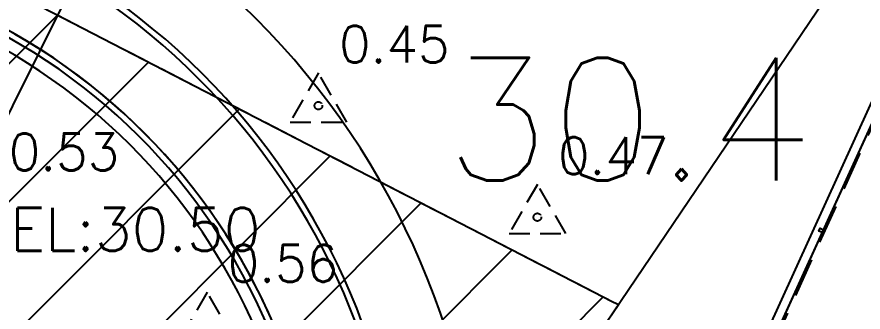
# Model space of a CAD drawing. Header units: metres. Extents: x 543100 to 543604, y 9574012 to 9574398.
# Drawn here: x 543299.13 to 543312.91, y 9574273.32 to 9574278.12 of the extents above; entities that cross this region are included whole.
import ezdxf

# ---------------------------------------------------------------- set-up
doc = ezdxf.new("R2010")
doc.units = ezdxf.units.M
doc.header["$LTSCALE"] = 0.1
for name, pattern in [('CONTINUO', [0]), ('DASHED2', [9.524999999999999, 6.35, -3.175]), ('HIDDEN', [9.524999999999999, 6.35, -3.175])]:
    doc.linetypes.add(name, pattern=pattern)
for name, color, linetype in [('##C_TOPO_TEXT', 2, 'Continuous'), ('#C_TOPO_TEXT', 7, 'Continuous'), ('#PROJ_PLATOS', 2, 'HIDDEN'), ('Area praça', 5, 'Continuous'), ('C-TINN-BNDY', 110, 'Continuous'), ('C-TOPO-TEXT', 7, 'Continuous'), ('HACHURA', 1, 'Continuous'), ('IMPL_CERCA', 8, 'Continuous'), ('IMPL_MEIO FIO', 8, 'Continuous'), ('IMPLANTAÇÃO', 1, 'Continuous'), ('MalhaTriTG', 7, 'CONTINUO'), ('PROJ_PLATOS', 2, 'DASHED2'), ('XREF_IMPLNTACAO', 2, 'Continuous')]:
    doc.layers.add(name, color=color, linetype=linetype)
doc.layers.get('IMPLANTAÇÃO').off()
doc.styles.get("Standard").update_dxf_attribs({"font": 'simplex.shx'})

# ---------------------------------------------------------------- blocks, each defined once
blk = doc.blocks.new('A$C76815E95')
at = {"layer": 'HACHURA'}
h = blk.add_hatch(dxfattribs=at)
h.set_pattern_fill('ANSI31', color=1, scale=0.5, style=0)
h.set_pattern_definition([(45, (-56.71623454557266, -140.2760906778276), (-1.122532015133644, 1.122532015133644), [])])
h.paths.add_polyline_path([(78.50253660278395, -21.53023425675929), (78.1706479433924, -22.02040452882648), (30.00293476006482, -129.1186275184155), (23.85615117452107, -140.2760906778276), (-56.71623454557266, -83.83502537757158), (-56.29154449922498, -82.40403590723872), (-2.601691384217702, 20.28950879722834), (78.41679475666024, -21.48937489651144)])
at = {"layer": 'HACHURA', "color": 8, "elevation": 30.47163635617762, "flags": 128}
blk.add_lwpolyline([(78.50253660278395, -21.53023425675929), (78.1706479433924, -22.02040452882648), (30.00293476006482, -129.1186275184155), (23.85615117452107, -140.2760906778276), (-56.71623454557266, -83.83502537757158), (-56.29154449922498, -82.40403590723872), (-2.601691384217702, 20.28950879722834), (78.41679475666024, -21.48937489651144)], close=True, dxfattribs=at)
blk = doc.blocks.new('CERCA')
at = {"layer": 'IMPL_CERCA', "color": 3}
blk.add_lwpolyline([(-0.02499999990686774, 0), (0.02500000002328306, 0), (0.02500000002328306, -0.06000000052154064), (-0.02499999990686774, -0.06000000052154064)], close=True, dxfattribs=at)
blk = doc.blocks.new('A$C00972E22')
at = {"layer": 'IMPL_CERCA'}
for p, q in [((136.1866745820735, 78.40736307390034), (129.9416389816586, 225.1902974036431)), ((136.0292479066411, 78.5787296872586), (129.7980879122282, 225.0355326247309))]:
    blk.add_line(p, q, dxfattribs=at)
at = {"layer": 'IMPL_MEIO FIO', "color": 1}
for radius, start, end in [(12.6, 1.798871301901944, 90.48204351885427), (11.35, 1.7389872521787, 90.37860097477845), (11.25, 2.677451437685, 90.00082856731329), (10, 2.219815020670532, 90.00093903761899), (10, 2.798064164248693, 90.00078573188866), (9.9, 2.039001807031581, 90.4847556345729), (9.700000000000001, 2.039001807031581, 90.4847556345729)]:
    blk.add_arc((116.8223997766618, 198.9378659371287), radius, start, end, dxfattribs=at)
at = {"layer": 'IMPL_CERCA', "rotation": 272.4362404080558}
blk.add_blockref('CERCA', (130.5014401790686, 212.0327643416822), dxfattribs=at)
blk = doc.blocks.new('Base_Implantacao')
at = {"layer": 'Area praça'}
blk.add_lwpolyline([(543169.375966441, 9574203.375737434), (543253.5850714714, 9574146.03478178), (543319.7998506648, 9574291.166109739), (543234.3774111079, 9574331.16525853)], close=True, dxfattribs=at)
at = {"layer": 'IMPLANTAÇÃO', "rotation": 333.0393706475627}
blk.add_blockref('A$C00972E22', (543099.8097354489, 9574144.815856133), dxfattribs=at)
at = {"layer": 'MalhaTriTG', "color": 132}
mesh = blk.add_polyface(dxfattribs=at)
corners = [(543270.435, 9574261.497, 30.138), (543277.509, 9574234.871, 29.901), (543286.193, 9574252.186, 29.755), (543280.398, 9574278.781, 29.983), (543289.088, 9574294.733, 30.178), (543296.872, 9574272.278, 29.953), (543260.488, 9574287.844, 29.96), (543271.924, 9574304.366, 30.172), (543303.447, 9574285.488, 29.878), (543336.058, 9574334.73, 30.461), (543279.99, 9574308.59, 30.798), (543254.233, 9574321.821, 30.714), (543299.762, 9574345.72, 30.532), (543267.489, 9574362.43, 30.657), (543351.719, 9574309.19, 30.291), (543350.095, 9574319.461, 30.113), (543307.363, 9574349.629, 30.604), (543357.825, 9574312.83, 30.206), (543337.133, 9574336.573, 30.477), (543307.771, 9574351.726, 30.631), (543276.872, 9574367.935, 30.831), (543357.686, 9574325.98, 30.362), (543276.126, 9574365.882, 30.792), (543257.017, 9574378.285, 30.88), (543390.416, 9574309.114, 30.68), (543366.894, 9574308.02, 30.237), (543367.47, 9574300.642, 30.159), (543361.131, 9574324.139, 30.293), (543358.853, 9574322.863, 30.332), (543360.991, 9574321.906, 30.245), (543361.751, 9574323.487, 30.307), (543361.151, 9574324.144, 30.285), (543361.697, 9574322.484, 30.274)]
mesh.append_faces([[corners[k] for k in face] for face in [(0, 1, 2), (0, 2, 3), (4, 3, 5), (5, 3, 2), (6, 3, 7), (4, 5, 8), (8, 9, 4), (3, 6, 0), (4, 7, 3), (7, 4, 10), (11, 7, 10), (12, 11, 10), (12, 13, 11), (4, 12, 10), (9, 14, 15), (9, 16, 12), (15, 14, 17), (9, 15, 18), (16, 18, 19), (18, 16, 9), (19, 18, 20), (16, 19, 12), (15, 21, 18), (4, 9, 12), (9, 8, 14), (20, 12, 19), (13, 22, 20), (22, 13, 12), (20, 22, 12), (23, 20, 24), (20, 18, 21), (25, 17, 14), (8, 26, 14), (27, 28, 29), (28, 17, 29), (30, 27, 29), (21, 27, 31), (27, 21, 28), (30, 31, 27), (30, 29, 32), (21, 15, 28), (24, 20, 21), (28, 15, 17)]], dxfattribs={"color": 132})
blk = doc.blocks.new('STA')
blk.add_lwpolyline([(0, 0.9999999999999964), (-0.8660254037844339, -0.5000000000000036), (0.8660254037844339, -0.5000000000000036)], close=True)
blk.add_circle((0, 0), 0.1181215260333346)

msp = doc.modelspace()

# ---------------------------------------------------------------- linework, layer by layer
at = {"layer": '#PROJ_PLATOS'}
for p, q in [((543227.8297810442, 9574315.263708834, 30.85), (543308.848267185, 9574273.48482514, 30.4)), ((543262.267551907, 9574164.283969274, 30.8), (543317.4579577344, 9574286.033086067, 30))]:
    msp.add_line(p, q, dxfattribs=at)
at = {"layer": 'Area praça'}
msp.add_lwpolyline([(543169.375966441, 9574203.375737434), (543253.5850714714, 9574146.03478178), (543319.7998506648, 9574291.166109739), (543234.3774111079, 9574331.16525853)], close=True, dxfattribs=at)
at = {"layer": 'C-TINN-BNDY', "color": 110, "linetype": 'Continuous', "lineweight": -3}
for points in [[(543173.3936387443, 9574195.97504983, 31.05), (543164.1535311022, 9574205.609224685, 31.55), (543171.3201330855, 9574219.703092232, 31.38), (543181.4100280971, 9574239.043291226, 31.32), (543195.4145483043, 9574266.16241147, 31.2), (543201.9199596004, 9574278.8552629, 31.05), (543226.2907776149, 9574326.206030129, 30.93), (543232.196614905, 9574326.994622743, 30.6), (543317.7262855232, 9574286.616093269, 30), (543317.4579577344, 9574286.033086067, 30), (543308.6021203718, 9574272.953795508, 30.49), (543262.267551907, 9574164.283969274, 30.8), (543256.7435913504, 9574152.957710333, 30.8), (543241.9609805408, 9574120.556787703, 30.8), (543229.5529237649, 9574136.480036132, 30.5), (543208.8046409577, 9574161.625109471, 30.7), (543197.0614943682, 9574173.702004582, 30.7)], [(543173.3936387443, 9574195.97504983, 31.05), (543164.1535311022, 9574205.609224685, 31.55), (543171.3201330855, 9574219.703092232, 31.38), (543181.4100280971, 9574239.043291226, 31.32), (543195.4145483043, 9574266.16241147, 31.2), (543201.9199596004, 9574278.8552629, 31.05), (543226.2907776149, 9574326.206030129, 30.93), (543232.196614905, 9574326.994622743, 30.6), (543317.7262855232, 9574286.616093269, 30), (543317.4579577344, 9574286.033086067, 30), (543308.6021203718, 9574272.953795508, 30.49), (543262.267551907, 9574164.283969274, 30.8), (543256.7435913504, 9574152.957710333, 30.8), (543241.9609805408, 9574120.556787703, 30.8), (543229.5529237649, 9574136.480036132, 30.5), (543208.8046409577, 9574161.625109471, 30.7), (543197.0614943682, 9574173.702004582, 30.7)], [(543264.3933138036, 9574311.794571742, -0.02847184123695001), (543275.8105848803, 9574306.404481808, -0.1797543110088391), (543283.9469064865, 9574302.563327044, -0.2914425282097035), (543303.5337193108, 9574293.316399127, 0.07491227287067659), (543305.0172354918, 9574292.616031624, 0.08915537688367436), (543305.6161896214, 9574292.333265577, 0.0970892388458573), (543307.5302696096, 9574291.42962904, 0.1098616871147904), (543308.935408299, 9574290.766263526, 0.1099594934369925), (543310.2824155674, 9574290.130341835, 0.10502851179373), (543311.6281948744, 9574289.494999865, 0.09945375175740523), (543312.803343879, 9574288.940212406, 0.09643425362666491), (543316.0208681145, 9574287.421220269, 0.02375795140434889), (543317.7262855232, 9574286.616093269, 0.01327292358741161), (543317.66617286, 9574286.485483928, 0.01356143391273079), (543317.4579577344, 9574286.033086067, 0.01459034147379157), (543315.5982446818, 9574283.286453946, 0.1237836342581318), (543315.3481345978, 9574282.917063415, 0.1384722872884865), (543308.6021203718, 9574272.953795508, 0.6009347462923174), (543307.9675710696, 9574271.465568366, 0.6208193537936424), (543300.7853618816, 9574254.62092191, 0.7167996415832469), (543294.6055610058, 9574240.127253152, 0.6285984393781874), (543288.1589107113, 9574225.007734606, 0.5904184265909684), (543269.7973064557, 9574181.943724085, 0.1772682469953857)], [(543264.3933138036, 9574311.794571742, -0.02847184123695001), (543275.8105848803, 9574306.404481808, -0.1797543110088391), (543283.9469064865, 9574302.563327044, -0.2914425282097035), (543303.5337193108, 9574293.316399127, 0.07491227287067659), (543305.0172354918, 9574292.616031624, 0.08915537688367436), (543305.6161896214, 9574292.333265577, 0.0970892388458573), (543307.5302696096, 9574291.42962904, 0.1098616871147904), (543308.935408299, 9574290.766263526, 0.1099594934369925), (543310.2824155674, 9574290.130341835, 0.10502851179373), (543311.6281948744, 9574289.494999865, 0.09945375175740523), (543312.803343879, 9574288.940212406, 0.09643425362666491), (543316.0208681145, 9574287.421220269, 0.02375795140434889), (543317.7262855232, 9574286.616093269, 0.01327292358741161), (543317.66617286, 9574286.485483928, 0.01356143391273079), (543317.4579577344, 9574286.033086067, 0.01459034147379157), (543315.5982446818, 9574283.286453946, 0.1237836342581318), (543315.3481345978, 9574282.917063415, 0.1384722872884865), (543308.6021203718, 9574272.953795508, 0.6009347462923174), (543307.9675710696, 9574271.465568366, 0.6208193537936424), (543300.7853618816, 9574254.62092191, 0.7167996415832469), (543294.6055610058, 9574240.127253152, 0.6285984393781874), (543288.1589107113, 9574225.007734606, 0.5904184265909684), (543269.7973064557, 9574181.943724085, 0.1772682469953857)]]:
    msp.add_polyline3d(points, dxfattribs=at)

# ---------------------------------------------------------------- block references
at = {"layer": 'HACHURA', "color": 1}
msp.add_blockref('A$C76815E95', (543230.4314724284, 9574294.974200036, -0.07163635617761699), dxfattribs=at)
at = {"layer": 'PROJ_PLATOS', "color": 2, "linetype": 'Continuous', "lineweight": -3, "xscale": 0.5333333333333333, "yscale": 0.5333333333333333, "zscale": 0.5333333333333333}
for p in [(543304.0445179923, 9574276.679646688, 0.4516804131719543), (543307.6097910806, 9574274.866134128, 0.4727789777063616), (543302.2310054322, 9574273.114373598, 0.5640390730072239)]:
    msp.add_blockref('STA', p, dxfattribs=at)
at = {"layer": 'XREF_IMPLNTACAO'}
msp.add_blockref('Base_Implantacao', (0, 0), dxfattribs=at)

# ---------------------------------------------------------------- texts
at = {"layer": '##C_TOPO_TEXT'}
msp.add_text('30.4', height=2, dxfattribs=at).set_placement((543306.0992939387, 9574275.460273914))
at = {"layer": '#C_TOPO_TEXT', "color": 7, "linetype": 'Continuous', "lineweight": -3, "insert": (543299.0225608193, 9574274.66743226), "char_height": 0.7, "attachment_point": 4}
msp.add_mtext('EL:30.50', dxfattribs=at)
at = {"layer": 'C-TOPO-TEXT', "color": 7, "linetype": 'Continuous', "lineweight": -3, "char_height": 0.6, "attachment_point": 4}
for s, insert in [('0.45', (543304.3795179923, 9574277.679646688)), ('0.53', (543299.0007323439, 9574275.927886158)), ('0.47', (543307.9447910805, 9574275.866134128)), ('0.56', (543302.5660054322, 9574274.114373598))]:
    msp.add_mtext(s, dxfattribs=dict(at, insert=insert))

# ---------------------------------------------------------------- meshes
at = {"layer": 'MalhaTriTG', "color": 132}
mesh = msp.add_polyface(dxfattribs=at)
corners = [(543270.435, 9574261.497, 30.138), (543277.509, 9574234.871, 29.901), (543286.193, 9574252.186, 29.755), (543280.398, 9574278.781, 29.983), (543289.088, 9574294.733, 30.178), (543296.872, 9574272.278, 29.953), (543260.488, 9574287.844, 29.96), (543271.924, 9574304.366, 30.172), (543303.447, 9574285.488, 29.878), (543336.058, 9574334.73, 30.461), (543279.99, 9574308.59, 30.798), (543254.233, 9574321.821, 30.714), (543299.762, 9574345.72, 30.532), (543267.489, 9574362.43, 30.657), (543351.719, 9574309.19, 30.291), (543350.095, 9574319.461, 30.113), (543307.363, 9574349.629, 30.604), (543357.825, 9574312.83, 30.206), (543337.133, 9574336.573, 30.477), (543307.771, 9574351.726, 30.631), (543276.872, 9574367.935, 30.831), (543357.686, 9574325.98, 30.362), (543276.126, 9574365.882, 30.792), (543257.017, 9574378.285, 30.88), (543390.416, 9574309.114, 30.68), (543366.894, 9574308.02, 30.237), (543367.47, 9574300.642, 30.159), (543361.131, 9574324.139, 30.293), (543358.853, 9574322.863, 30.332), (543360.991, 9574321.906, 30.245), (543361.751, 9574323.487, 30.307), (543361.151, 9574324.144, 30.285), (543361.697, 9574322.484, 30.274)]
mesh.append_faces([[corners[k] for k in face] for face in [(0, 1, 2), (0, 2, 3), (4, 3, 5), (5, 3, 2), (6, 3, 7), (4, 5, 8), (8, 9, 4), (3, 6, 0), (4, 7, 3), (7, 4, 10), (11, 7, 10), (12, 11, 10), (12, 13, 11), (4, 12, 10), (9, 14, 15), (9, 16, 12), (15, 14, 17), (9, 15, 18), (16, 18, 19), (18, 16, 9), (19, 18, 20), (16, 19, 12), (15, 21, 18), (4, 9, 12), (9, 8, 14), (20, 12, 19), (13, 22, 20), (22, 13, 12), (20, 22, 12), (23, 20, 24), (20, 18, 21), (25, 17, 14), (8, 26, 14), (27, 28, 29), (28, 17, 29), (30, 27, 29), (21, 27, 31), (27, 21, 28), (30, 31, 27), (30, 29, 32), (21, 15, 28), (24, 20, 21), (28, 15, 17)]], dxfattribs={"color": 132})

doc.saveas('drawing.dxf')
